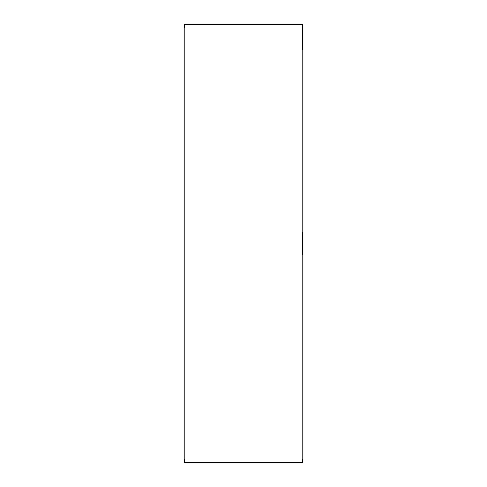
<?xml version="1.0" encoding="UTF-8"?>
<svg xmlns="http://www.w3.org/2000/svg" width="487" height="487" viewBox="0 0 487 487"><rect width="100%" height="100%" fill="white"/><g stroke="black" fill="none" stroke-linecap="round" stroke-linejoin="round"><path stroke-width="0.73" d="M302.439 49.254L302.439 24.557L184.561 24.557L184.561 27.668M302.439 232.707L302.439 254.293M302.439 459.332L302.439 462.443L184.561 462.443L184.561 459.332M302.646 24.35L184.354 24.35L184.354 462.65L302.646 462.65L302.646 24.35"/></g></svg>
